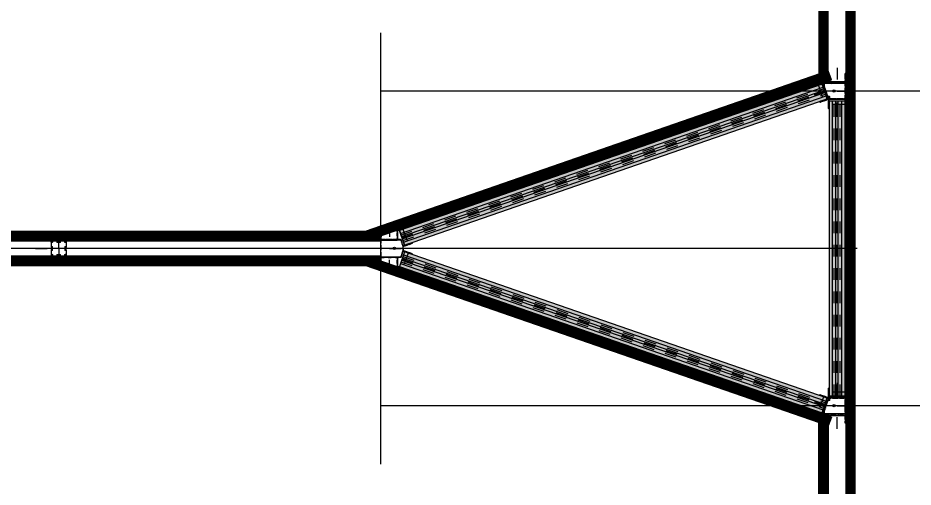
# Model space of a CAD drawing. Header units: millimetres. Extents: x -36 to 64, y 70 to 162.
# Drawn here: x -28.44 to -20.74, y 119.3 to 123.33 of the extents above; entities that cross this region are included whole.
import ezdxf
from ezdxf.enums import TextEntityAlignment as Align

# ---------------------------------------------------------------- set-up
doc = ezdxf.new("R2010")
doc.units = ezdxf.units.MM
doc.header["$LTSCALE"] = 0.02
for name, pattern in [('00 Ground$0$DASHDOT', [25.4, 12.7, -6.35, 0, -6.35]), ('00 Ground$0$DASHDOT2', [12.7, 6.35, -3.175, 0, -3.175]), ('00 Ground$0$HIDDEN', [9.525, 6.35, -3.175])]:
    doc.linetypes.add(name, pattern=pattern)
for name, color, linetype, lineweight in [('00 Ground$0$A-Panel Interior', 6, 'Continuous', 0), ('00 Ground$0$A-Proyecciones', 252, 'Continuous', 0), ('00 Ground$0$E-Perfil Planta', 5, 'Continuous', 0)]:
    doc.layers.add(name, color=color, linetype=linetype, lineweight=lineweight)
for name, color, linetype in [('00 Ground$0$A-Paneles', 7, 'Continuous'), ('00 Ground$0$E-PERFIL-ALZADO-EJES-GL1', 6, '00 Ground$0$DASHDOT'), ('00 Ground$0$E-PERFIL-ALZADO-GL1', 4, 'Continuous'), ('00 Ground$0$E-PERFIL-ALZADO-TEXTOS-GL1', 6, 'Continuous'), ('00 Ground$0$E-PERFIL-PLANTA-EJES-GL2', 6, '00 Ground$0$DASHDOT'), ('00 Ground$0$E-PERFIL-PLANTA-HXL2-EJES', 6, '00 Ground$0$DASHDOT'), ('00 Ground$0$E-PERFIL-PLANTA-HXL5', 4, 'Continuous'), ('00 Ground$0$E-PERFIL-PLANTA-HXL5-TEXTURAS', 6, 'Continuous'), ('00 Ground$0$E-PERFIL-PLANTA-HXL6', 2, 'Continuous'), ('00 Ground$0$E-PERFIL-PLANTA-HXL6-TEXTURAS', 6, 'Continuous'), ('00 Ground$0$E-PERFIL-PLANTA-TEXTURAS-GL2', 6, 'Continuous'), ('00 Ground$0$EJES', 6, 'Continuous')]:
    doc.layers.add(name, color=color, linetype=linetype)
doc.styles.add('00 Ground$0$A10', font='arial.ttf', dxfattribs={"height": 0.1})
pattern_1 = [(45, (-13597.1444, 7821.7855), (-2.24506403, 2.24506403), [])]
pattern_2 = [(135, (16.1473364, -37.2537986), (-0.00136948906, -0.00136948906), [])]

# ---------------------------------------------------------------- blocks, each defined once
blk = doc.blocks.new('*U433')
h = blk.add_hatch()
h.set_pattern_fill('ANSI31', color=250)
h.set_pattern_definition(pattern_1)
h.paths.add_polyline_path([(0, 0), (11879, 0), (11879, 80), (0, 80)])
at = {"layer": '00 Ground$0$A-Paneles', "color": 4}
blk.add_lwpolyline([(0, 0), (11879, 0), (11879, 80), (0, 80)], close=True, dxfattribs=at)
blk = doc.blocks.new('*U437')
h = blk.add_hatch()
h.set_pattern_fill('ANSI31', color=250)
h.set_pattern_definition(pattern_1)
h.paths.add_polyline_path([(0, 0), (4212.7, 0), (4212.7, 80), (0, 80)])
at = {"layer": '00 Ground$0$A-Paneles', "color": 4}
blk.add_lwpolyline([(0, 0), (4212.7, 0), (4212.7, 80), (0, 80)], close=True, dxfattribs=at)
blk = doc.blocks.new('*U438')
h = blk.add_hatch()
h.set_pattern_fill('ANSI31', color=250)
h.set_pattern_definition(pattern_1)
h.paths.add_polyline_path([(0, 0), (7420, 0), (7420, 80), (0, 80)])
at = {"layer": '00 Ground$0$A-Paneles', "color": 4}
blk.add_lwpolyline([(0, 0), (7420, 0), (7420, 80), (0, 80)], close=True, dxfattribs=at)
blk = doc.blocks.new('*U425')
h = blk.add_hatch()
h.set_pattern_fill('ANSI31', color=250)
h.set_pattern_definition(pattern_1)
h.paths.add_polyline_path([(0, 0), (4436.3, 0), (4436.3, 80), (0, 80)])
at = {"layer": '00 Ground$0$A-Paneles', "color": 4}
blk.add_lwpolyline([(0, 0), (4436.3, 0), (4436.3, 80), (0, 80)], close=True, dxfattribs=at)
blk = doc.blocks.new('*U397')
h = blk.add_hatch()
h.set_pattern_fill('ANSI31', color=250)
h.set_pattern_definition(pattern_1)
h.paths.add_polyline_path([(0, 0), (7420, 0), (7420, 80), (0, 80)])
at = {"layer": '00 Ground$0$A-Paneles', "color": 4}
blk.add_lwpolyline([(0, 0), (7420, 0), (7420, 80), (0, 80)], close=True, dxfattribs=at)
blk = doc.blocks.new('00 Ground$0$GL2')
at = {"layer": '00 Ground$0$E-PERFIL-PLANTA-TEXTURAS-GL2'}
h = blk.add_hatch(dxfattribs=at)
h.set_pattern_fill('ANSI31', color=256, scale=0.00061, angle=90)
h.set_pattern_definition([(135, (0.1998625, 0), (-0.001369489, -0.001369489), [])])
edge = h.paths.add_edge_path()
edge.add_arc((0.061, -0.011), 0.001, 90, 180)
edge.add_line((0.06, -0.011), (0.06, -0.013))
edge.add_arc((0.059, -0.013), 0.001, 270, 360, ccw=False)
edge.add_line((0.059, -0.014), (0.056, -0.014))
edge.add_arc((0.056, -0.013), 0.001, 180, 270, ccw=False)
edge.add_line((0.055, -0.013), (0.055, 0))
edge.add_line((0.055, 0), (0.055, 0.013))
edge.add_arc((0.056, 0.013), 0.001, 90, 180, ccw=False)
edge.add_line((0.056, 0.014), (0.059, 0.014))
edge.add_arc((0.059, 0.013), 0.001, 0, 90, ccw=False)
edge.add_line((0.06, 0.013), (0.06, 0.011))
edge.add_arc((0.061, 0.011), 0.001, 180, 270)
edge.add_line((0.061, 0.01), (0.063, 0.01))
edge.add_arc((0.063, 0.013), 0.003, 270, 360)
edge.add_line((0.066, 0.013), (0.066, 0.0593))
edge.add_arc((0.065, 0.0593), 0.001, 0, 107.5)
edge.add_line((0.0647, 0.0603), (0.0637, 0.06))
edge.add_arc((0.064, 0.059), 0.001, 107.5, 187.48459)
edge.add_arc((0.0583, 0.0582), 0.00475, -135, 7.48459, ccw=False)
edge.add_arc((0.0583, 0.0582), 0.00475, 82.51541, 225, ccw=False)
edge.add_arc((0.059, 0.064), 0.001, 262.51541, 342.5)
edge.add_line((0.06, 0.0637), (0.0603, 0.0647))
edge.add_arc((0.0593, 0.065), 0.001, 342.5, 450)
edge.add_line((0.0593, 0.066), (0.013, 0.066))
edge.add_arc((0.013, 0.063), 0.003, 90, 180)
edge.add_line((0.01, 0.063), (0.01, 0.061))
edge.add_arc((0.011, 0.061), 0.001, 180, 270)
edge.add_line((0.011, 0.06), (0.013, 0.06))
edge.add_arc((0.013, 0.059), 0.001, 0, 90, ccw=False)
edge.add_line((0.014, 0.059), (0.014, 0.056))
edge.add_arc((0.013, 0.056), 0.001, -90, 0, ccw=False)
edge.add_line((0.013, 0.055), (0, 0.055))
edge.add_line((0, 0.055), (-0.013, 0.055))
edge.add_arc((-0.013, 0.056), 0.001, 180, 270, ccw=False)
edge.add_line((-0.014, 0.056), (-0.014, 0.059))
edge.add_arc((-0.013, 0.059), 0.001, 90, 180, ccw=False)
edge.add_line((-0.013, 0.06), (-0.011, 0.06))
edge.add_arc((-0.011, 0.061), 0.001, 270, 360)
edge.add_line((-0.01, 0.061), (-0.01, 0.063))
edge.add_arc((-0.013, 0.063), 0.003, 0, 90)
edge.add_line((-0.013, 0.066), (-0.0593, 0.066))
edge.add_arc((-0.0593, 0.065), 0.001, 90, 197.5)
edge.add_line((-0.0603, 0.0647), (-0.06, 0.0637))
edge.add_arc((-0.059, 0.064), 0.001, 197.5, 277.48459)
edge.add_arc((-0.0582, 0.0582), 0.00475, -45, 97.48459, ccw=False)
edge.add_arc((-0.0582, 0.0582), 0.00475, 172.51541, 315, ccw=False)
edge.add_arc((-0.064, 0.059), 0.001, 352.51541, 432.5)
edge.add_line((-0.0637, 0.06), (-0.0647, 0.0603))
edge.add_arc((-0.065, 0.0593), 0.001, 72.5, 180)
edge.add_line((-0.066, 0.0593), (-0.066, 0.013))
edge.add_arc((-0.063, 0.013), 0.003, 180, 270)
edge.add_line((-0.063, 0.01), (-0.061, 0.01))
edge.add_arc((-0.061, 0.011), 0.001, 270, 360)
edge.add_line((-0.06, 0.011), (-0.06, 0.013))
edge.add_arc((-0.059, 0.013), 0.001, 90, 180, ccw=False)
edge.add_line((-0.059, 0.014), (-0.056, 0.014))
edge.add_arc((-0.056, 0.013), 0.001, 0, 90, ccw=False)
edge.add_line((-0.055, 0.013), (-0.055, 0))
edge.add_line((-0.055, 0), (-0.055, -0.013))
edge.add_arc((-0.056, -0.013), 0.001, -90, 0, ccw=False)
edge.add_line((-0.056, -0.014), (-0.059, -0.014))
edge.add_arc((-0.059, -0.013), 0.001, 180, 270, ccw=False)
edge.add_line((-0.06, -0.013), (-0.06, -0.011))
edge.add_arc((-0.061, -0.011), 0.001, 0, 90)
edge.add_line((-0.061, -0.01), (-0.063, -0.01))
edge.add_arc((-0.063, -0.013), 0.003, 90, 180)
edge.add_line((-0.066, -0.013), (-0.066, -0.0593))
edge.add_arc((-0.065, -0.0593), 0.001, 180, 287.5)
edge.add_line((-0.0647, -0.0603), (-0.0637, -0.06))
edge.add_arc((-0.064, -0.059), 0.001, 287.5, 367.48459)
edge.add_arc((-0.0582, -0.0583), 0.00475, 45, 187.48459, ccw=False)
edge.add_arc((-0.0582, -0.0583), 0.00475, -97.48459, 45, ccw=False)
edge.add_arc((-0.059, -0.064), 0.001, 82.51541, 162.5)
edge.add_line((-0.06, -0.0637), (-0.0603, -0.0647))
edge.add_arc((-0.0593, -0.065), 0.001, 162.5, 270)
edge.add_line((-0.0593, -0.066), (-0.013, -0.066))
edge.add_arc((-0.013, -0.063), 0.003, 270, 360)
edge.add_line((-0.01, -0.063), (-0.01, -0.061))
edge.add_arc((-0.011, -0.061), 0.001, 0, 90)
edge.add_line((-0.011, -0.06), (-0.013, -0.06))
edge.add_arc((-0.013, -0.059), 0.001, 180, 270, ccw=False)
edge.add_line((-0.014, -0.059), (-0.014, -0.056))
edge.add_arc((-0.013, -0.056), 0.001, 90, 180, ccw=False)
edge.add_line((-0.013, -0.055), (0, -0.055))
edge.add_line((0, -0.055), (0.013, -0.055))
edge.add_arc((0.013, -0.056), 0.001, 0, 90, ccw=False)
edge.add_line((0.014, -0.056), (0.014, -0.059))
edge.add_arc((0.013, -0.059), 0.001, -90, 0, ccw=False)
edge.add_line((0.013, -0.06), (0.011, -0.06))
edge.add_arc((0.011, -0.061), 0.001, 90, 180)
edge.add_line((0.01, -0.061), (0.01, -0.063))
edge.add_arc((0.013, -0.063), 0.003, 180, 270)
edge.add_line((0.013, -0.066), (0.0593, -0.066))
edge.add_arc((0.0593, -0.065), 0.001, 270, 377.5)
edge.add_line((0.0603, -0.0647), (0.06, -0.0637))
edge.add_arc((0.059, -0.064), 0.001, 17.5, 97.48459)
edge.add_arc((0.0583, -0.0583), 0.00475, 135, 277.48459, ccw=False)
edge.add_arc((0.0583, -0.0583), 0.00475, -7.48459, 135, ccw=False)
edge.add_arc((0.064, -0.059), 0.001, 172.51541, 252.5)
edge.add_line((0.0637, -0.06), (0.0647, -0.0603))
edge.add_arc((0.065, -0.0593), 0.001, 252.5, 360)
edge.add_line((0.066, -0.0593), (0.066, -0.013))
edge.add_arc((0.063, -0.013), 0.003, 360, 450)
edge.add_line((0.063, -0.01), (0.061, -0.01))
edge = h.paths.add_edge_path(flags=16)
edge.add_line((0.056, 0.017), (0.06, 0.017))
edge.add_arc((0.06, 0.02), 0.003, 270, 360)
edge.add_line((0.063, 0.02), (0.063, 0.0475))
edge.add_arc((0.06, 0.0475), 0.003, 0, 90)
edge.add_line((0.06, 0.0505), (0.0582, 0.0505))
edge.add_arc((0.0583, 0.0582), 0.00775, 225, 270, ccw=False)
edge.add_arc((0.0582, 0.0582), 0.00775, 180, 225, ccw=False)
edge.add_line((0.0505, 0.0582), (0.0505, 0.06))
edge.add_arc((0.0475, 0.06), 0.003, 0, 90)
edge.add_line((0.0475, 0.063), (0.02, 0.063))
edge.add_arc((0.02, 0.06), 0.003, 90, 180)
edge.add_line((0.017, 0.06), (0.017, 0.056))
edge.add_arc((0.013, 0.056), 0.004, 270, 360, ccw=False)
edge.add_line((0.013, 0.052), (0, 0.052))
edge.add_line((0, 0.052), (-0.013, 0.052))
edge.add_arc((-0.013, 0.056), 0.004, 180, 270, ccw=False)
edge.add_line((-0.017, 0.056), (-0.017, 0.06))
edge.add_arc((-0.02, 0.06), 0.003, 0, 90)
edge.add_line((-0.02, 0.063), (-0.0475, 0.063))
edge.add_arc((-0.0475, 0.06), 0.003, 90, 180)
edge.add_line((-0.0505, 0.06), (-0.0505, 0.0582))
edge.add_arc((-0.0582, 0.0582), 0.00775, -45, 0, ccw=False)
edge.add_arc((-0.0582, 0.0582), 0.00775, 270, 315, ccw=False)
edge.add_line((-0.0583, 0.0505), (-0.06, 0.0505))
edge.add_arc((-0.06, 0.0475), 0.003, 90, 180)
edge.add_line((-0.063, 0.0475), (-0.063, 0.02))
edge.add_arc((-0.06, 0.02), 0.003, 180, 270)
edge.add_line((-0.06, 0.017), (-0.056, 0.017))
edge.add_arc((-0.056, 0.013), 0.004, 0, 90, ccw=False)
edge.add_line((-0.052, 0.013), (-0.052, 0))
edge.add_line((-0.052, 0), (-0.052, -0.013))
edge.add_arc((-0.056, -0.013), 0.004, 270, 360, ccw=False)
edge.add_line((-0.056, -0.017), (-0.06, -0.017))
edge.add_arc((-0.06, -0.02), 0.003, 90, 180)
edge.add_line((-0.063, -0.02), (-0.063, -0.0475))
edge.add_arc((-0.06, -0.0475), 0.003, 180, 270)
edge.add_line((-0.06, -0.0505), (-0.0583, -0.0505))
edge.add_arc((-0.0582, -0.0583), 0.00775, 45, 90, ccw=False)
edge.add_arc((-0.0583, -0.0582), 0.00775, 0, 45, ccw=False)
edge.add_line((-0.0505, -0.0583), (-0.0505, -0.06))
edge.add_arc((-0.0475, -0.06), 0.003, 180, 270)
edge.add_line((-0.0475, -0.063), (-0.02, -0.063))
edge.add_arc((-0.02, -0.06), 0.003, 270, 360)
edge.add_line((-0.017, -0.06), (-0.017, -0.056))
edge.add_arc((-0.013, -0.056), 0.004, 90, 180, ccw=False)
edge.add_line((-0.013, -0.052), (0, -0.052))
edge.add_line((0, -0.052), (0.013, -0.052))
edge.add_arc((0.013, -0.056), 0.004, 0, 90, ccw=False)
edge.add_line((0.017, -0.056), (0.017, -0.06))
edge.add_arc((0.02, -0.06), 0.003, 180, 270)
edge.add_line((0.02, -0.063), (0.0475, -0.063))
edge.add_arc((0.0475, -0.06), 0.003, 270, 360)
edge.add_line((0.0505, -0.06), (0.0505, -0.0583))
edge.add_arc((0.0582, -0.0582), 0.00775, 135, 180, ccw=False)
edge.add_arc((0.0582, -0.0583), 0.00775, 90, 135, ccw=False)
edge.add_line((0.0582, -0.0505), (0.06, -0.0505))
edge.add_arc((0.06, -0.0475), 0.003, 270, 360)
edge.add_line((0.063, -0.0475), (0.063, -0.02))
edge.add_arc((0.06, -0.02), 0.003, 0, 90)
edge.add_line((0.06, -0.017), (0.056, -0.017))
edge.add_arc((0.056, -0.013), 0.004, 180, 270, ccw=False)
edge.add_line((0.052, -0.013), (0.052, 0))
edge.add_line((0.052, 0), (0.052, 0.013))
edge.add_arc((0.056, 0.013), 0.004, 90, 180, ccw=False)
for points in [[(0.061, -0.01, 0.414214), (0.06, -0.011), (0.06, -0.013, -0.414214), (0.059, -0.014), (0.056, -0.014, -0.414214), (0.055, -0.013), (0.055, 0), (0.055, 0.013, -0.414214), (0.056, 0.014), (0.059, 0.014, -0.414214), (0.06, 0.013), (0.06, 0.011, 0.414214), (0.061, 0.01), (0.063, 0.01, 0.414214), (0.066, 0.013), (0.066, 0.0593, 0.50678), (0.0647, 0.0603), (0.0637, 0.06, 0.363894), (0.063, 0.0589, -0.716488), (0.0549, 0.0549, -0.716488), (0.0589, 0.063, 0.363894), (0.06, 0.0637), (0.0603, 0.0647, 0.50678), (0.0593, 0.066), (0.013, 0.066, 0.414214), (0.01, 0.063), (0.01, 0.061, 0.414214), (0.011, 0.06), (0.013, 0.06, -0.414214), (0.014, 0.059), (0.014, 0.056, -0.414214), (0.013, 0.055), (0, 0.055), (-0.013, 0.055, -0.414214), (-0.014, 0.056), (-0.014, 0.059, -0.414214), (-0.013, 0.06), (-0.011, 0.06, 0.414214), (-0.01, 0.061), (-0.01, 0.063, 0.414214), (-0.013, 0.066), (-0.0593, 0.066, 0.50678), (-0.0603, 0.0647), (-0.06, 0.0637, 0.363894), (-0.0589, 0.063, -0.716488), (-0.0549, 0.0549, -0.716488), (-0.063, 0.0589, 0.363894), (-0.0637, 0.06), (-0.0647, 0.0603, 0.50678), (-0.066, 0.0593), (-0.066, 0.013, 0.414214), (-0.063, 0.01), (-0.061, 0.01, 0.414214), (-0.06, 0.011), (-0.06, 0.013, -0.414214), (-0.059, 0.014), (-0.056, 0.014, -0.414214), (-0.055, 0.013), (-0.055, 0), (-0.055, -0.013, -0.414214), (-0.056, -0.014), (-0.059, -0.014, -0.414214), (-0.06, -0.013), (-0.06, -0.011, 0.414214), (-0.061, -0.01), (-0.063, -0.01, 0.414214), (-0.066, -0.013), (-0.066, -0.0593, 0.50678), (-0.0647, -0.0603), (-0.0637, -0.06, 0.363894), (-0.063, -0.0589, -0.716488), (-0.0549, -0.0549, -0.716488), (-0.0589, -0.063, 0.363894), (-0.06, -0.0637), (-0.0603, -0.0647, 0.50678), (-0.0593, -0.066), (-0.013, -0.066, 0.414214), (-0.01, -0.063), (-0.01, -0.061, 0.414214), (-0.011, -0.06), (-0.013, -0.06, -0.414214), (-0.014, -0.059), (-0.014, -0.056, -0.414214), (-0.013, -0.055), (0, -0.055), (0.013, -0.055, -0.414214), (0.014, -0.056), (0.014, -0.059, -0.414214), (0.013, -0.06), (0.011, -0.06, 0.414214), (0.01, -0.061), (0.01, -0.063, 0.414214), (0.013, -0.066), (0.0593, -0.066, 0.50678), (0.0603, -0.0647), (0.06, -0.0637, 0.363894), (0.0589, -0.063, -0.716488), (0.0549, -0.0549, -0.716488), (0.063, -0.0589, 0.363894), (0.0637, -0.06), (0.0647, -0.0603, 0.50678), (0.066, -0.0593), (0.066, -0.013, 0.414214), (0.063, -0.01)], [(0.056, 0.017), (0.06, 0.017, 0.414214), (0.063, 0.02), (0.063, 0.0475, 0.414214), (0.06, 0.0505), (0.0582, 0.0505, -0.198912), (0.0528, 0.0528, -0.198912), (0.0505, 0.0582), (0.0505, 0.06, 0.414214), (0.0475, 0.063), (0.02, 0.063, 0.414214), (0.017, 0.06), (0.017, 0.056, -0.414214), (0.013, 0.052), (0, 0.052), (-0.013, 0.052, -0.414214), (-0.017, 0.056), (-0.017, 0.06, 0.414214), (-0.02, 0.063), (-0.0475, 0.063, 0.414214), (-0.0505, 0.06), (-0.0505, 0.0582, -0.198912), (-0.0528, 0.0528, -0.198912), (-0.0583, 0.0505), (-0.06, 0.0505, 0.414214), (-0.063, 0.0475), (-0.063, 0.02, 0.414214), (-0.06, 0.017), (-0.056, 0.017, -0.414214), (-0.052, 0.013), (-0.052, 0), (-0.052, -0.013, -0.414214), (-0.056, -0.017), (-0.06, -0.017, 0.414214), (-0.063, -0.02), (-0.063, -0.0475, 0.414214), (-0.06, -0.0505), (-0.0583, -0.0505, -0.198912), (-0.0528, -0.0528, -0.198912), (-0.0505, -0.0583), (-0.0505, -0.06, 0.414214), (-0.0475, -0.063), (-0.02, -0.063, 0.414214), (-0.017, -0.06), (-0.017, -0.056, -0.414214), (-0.013, -0.052), (0, -0.052), (0.013, -0.052, -0.414214), (0.017, -0.056), (0.017, -0.06, 0.414214), (0.02, -0.063), (0.0475, -0.063, 0.414214), (0.0505, -0.06), (0.0505, -0.0583, -0.198912), (0.0528, -0.0528, -0.198912), (0.0582, -0.0505), (0.06, -0.0505, 0.414214), (0.063, -0.0475), (0.063, -0.02, 0.414214), (0.06, -0.017), (0.056, -0.017, -0.414214), (0.052, -0.013), (0.052, 0), (0.052, 0.013, -0.414214)]]:
    blk.add_lwpolyline(points, format="xyb", close=True)
at = {"layer": '00 Ground$0$E-PERFIL-PLANTA-EJES-GL2', "ltscale": 0.05}
for p, q in [((0, 0), (0, 0.1985)), ((-0.1985, 0), (0, 0)), ((0, 0), (0, -0.1985)), ((0.1985, 0), (0, 0))]:
    blk.add_line(p, q, dxfattribs=at)
blk = doc.blocks.new('*U399')
h = blk.add_hatch()
h.set_pattern_fill('ANSI31', color=250)
h.set_pattern_definition(pattern_1)
h.paths.add_polyline_path([(0, 0), (4212.7, 0), (4212.7, 80), (0, 80)])
at = {"layer": '00 Ground$0$A-Paneles', "color": 4}
blk.add_lwpolyline([(0, 0), (4212.7, 0), (4212.7, 80), (0, 80)], close=True, dxfattribs=at)
blk = doc.blocks.new('*U400')
h = blk.add_hatch()
h.set_pattern_fill('ANSI31', color=250)
h.set_pattern_definition(pattern_1)
h.paths.add_polyline_path([(0, 0), (4509.5, 0), (4509.5, 80), (0, 80)])
at = {"layer": '00 Ground$0$A-Paneles', "color": 4}
blk.add_lwpolyline([(0, 0), (4509.5, 0), (4509.5, 80), (0, 80)], close=True, dxfattribs=at)
blk = doc.blocks.new('*U29')
at = {"true_color": 0xffffff}
h = blk.add_hatch(color=7, dxfattribs=at)
h.dxf.hatch_style = 1
h.paths.add_polyline_path([(2.5397, 0.066), (2.5397, -0.066), (0, -0.066), (0, 0.066)])
at = {"layer": '00 Ground$0$E-PERFIL-ALZADO-EJES-GL1', "color": 251, "linetype": '00 Ground$0$HIDDEN', "ltscale": 0.05}
for p, q in [((0, 0.025), (2.5397, 0.025)), ((0.033, -0.066), (0.033, 0.066)), ((2.5067, -0.066), (2.5067, 0.066)), ((0, -0.025), (2.5397, -0.025))]:
    blk.add_line(p, q, dxfattribs=at)
at = {"layer": '00 Ground$0$E-PERFIL-ALZADO-EJES-GL1', "color": 251, "linetype": '00 Ground$0$DASHDOT2', "ltscale": 0.05}
blk.add_line((0, 0), (2.5397, 0), dxfattribs=at)
at = {"layer": '00 Ground$0$E-PERFIL-ALZADO-GL1', "color": 6, "ltscale": 0.05}
for p, q in [((0, 0.04), (2.5397, 0.04)), ((0, 0.01), (2.5397, 0.01)), ((0, -0.01), (2.5397, -0.01)), ((0, -0.04), (2.5397, -0.04))]:
    blk.add_line(p, q, dxfattribs=at)
at = {"layer": '00 Ground$0$E-PERFIL-ALZADO-GL1', "ltscale": 0.05}
blk.add_lwpolyline([(2.5397, 0.066), (2.5397, -0.066), (0, -0.066), (0, 0.066)], close=True, dxfattribs=at)
at = {"layer": '00 Ground$0$E-PERFIL-ALZADO-TEXTOS-GL1', "style": '00 Ground$0$A10'}
blk.add_attdef('TIPO_BARRA', text='', height=0.1, dxfattribs=at).set_placement((1.2698, 0.1564), align=Align.MIDDLE_CENTER)
blk = doc.blocks.new('*U326')
at = {"true_color": 0xffffff}
h = blk.add_hatch(color=7, dxfattribs=at)
h.dxf.hatch_style = 1
h.paths.add_polyline_path([(3.8446, 0.066), (3.8446, -0.066), (0, -0.066), (0, 0.066)])
at = {"layer": '00 Ground$0$E-PERFIL-ALZADO-EJES-GL1', "color": 251, "linetype": '00 Ground$0$HIDDEN', "ltscale": 0.05}
for p, q in [((0, 0.025), (3.8446, 0.025)), ((0.033, -0.066), (0.033, 0.066)), ((3.8116, -0.066), (3.8116, 0.066)), ((0, -0.025), (3.8446, -0.025))]:
    blk.add_line(p, q, dxfattribs=at)
at = {"layer": '00 Ground$0$E-PERFIL-ALZADO-EJES-GL1', "color": 251, "linetype": '00 Ground$0$DASHDOT2', "ltscale": 0.05}
blk.add_line((0, 0), (3.8446, 0), dxfattribs=at)
at = {"layer": '00 Ground$0$E-PERFIL-ALZADO-GL1', "color": 6, "ltscale": 0.05}
for p, q in [((0, 0.04), (3.8446, 0.04)), ((0, 0.01), (3.8446, 0.01)), ((0, -0.01), (3.8446, -0.01)), ((0, -0.04), (3.8446, -0.04))]:
    blk.add_line(p, q, dxfattribs=at)
at = {"layer": '00 Ground$0$E-PERFIL-ALZADO-GL1', "ltscale": 0.05}
blk.add_lwpolyline([(3.8446, 0.066), (3.8446, -0.066), (0, -0.066), (0, 0.066)], close=True, dxfattribs=at)
at = {"layer": '00 Ground$0$E-PERFIL-ALZADO-TEXTOS-GL1', "style": '00 Ground$0$A10'}
blk.add_attdef('TIPO_BARRA', text='', height=0.1, dxfattribs=at).set_placement((1.9223, 0.1564), align=Align.MIDDLE_CENTER)
blk = doc.blocks.new('*U30')
at = {"layer": '00 Ground$0$E-PERFIL-PLANTA-HXL5-TEXTURAS'}
h = blk.add_hatch(dxfattribs=at)
h.set_pattern_fill('ANSI31', color=256, scale=0.00061, angle=90)
h.set_pattern_definition(pattern_2)
edge = h.paths.add_edge_path(flags=16)
edge.add_line((-0.0638, -0.068), (0, -0.068))
edge.add_line((0, -0.068), (0.0638, -0.068))
edge.add_arc((0.0638, -0.067), 0.001, 629.99892, 719.99892)
edge.add_line((0.0648, -0.067), (0.0648, 0.0606))
edge.add_arc((0.0638, 0.0606), 0.001, 359.99892, 449.99928)
edge.add_line((0.0638, 0.0616), (0.0458, 0.0616))
edge.add_arc((0.0458, 0.0626), 0.001, 539.99928, 629.99928, ccw=False)
edge.add_line((0.0448, 0.0626), (0.0448, 0.0765))
edge.add_arc((0.0438, 0.0765), 0.001, 359.99928, 430.89947)
edge.add_line((0.0441, 0.0774), (-0.0434, 0.1077))
edge.add_arc((-0.0438, 0.1068), 0.001, 430.89947, 449.99928)
edge.add_line((-0.0438, 0.1078), (-0.0638, 0.1078))
edge.add_arc((-0.0638, 0.1068), 0.001, 449.99928, 539.99964)
edge.add_line((-0.0648, 0.1068), (-0.0648, -0.067))
edge.add_arc((-0.0638, -0.067), 0.001, 539.99964, 629.99964)
edge = h.paths.add_edge_path()
edge.add_line((0.0867, 0.1161), (0.0733, 0.0773))
edge.add_arc((0.0742, 0.077), 0.001, 520.89947, 629.99892)
edge.add_line((0.0742, 0.076), (0.1183, 0.076))
edge.add_line((0.1183, 0.076), (0.1183, 0.0755))
edge.add_arc((0.1188, 0.0755), 0.0005, 539.99892, 719.99892)
edge.add_line((0.1193, 0.0755), (0.1193, 0.076))
edge.add_line((0.1193, 0.076), (0.1528, 0.076))
edge.add_line((0.1528, 0.076), (0.1528, 0.068))
edge.add_line((0.1528, 0.068), (0.0738, 0.068))
edge.add_arc((0.0738, 0.067), 0.001, 449.99892, 539.99892)
edge.add_line((0.0728, 0.067), (0.0728, 0.046))
edge.add_line((0.0728, 0.046), (0.0723, 0.046))
edge.add_arc((0.0723, 0.0455), 0.0005, 449.99892, 629.99892)
edge.add_line((0.0723, 0.045), (0.0728, 0.045))
edge.add_line((0.0728, 0.045), (0.0728, 0.0135))
edge.add_line((0.0728, 0.0135), (0.0723, 0.0135))
edge.add_arc((0.0723, 0.013), 0.0005, 449.99892, 629.99892)
edge.add_line((0.0723, 0.0125), (0.0728, 0.0125))
edge.add_line((0.0728, 0.0125), (0.0728, -0.019))
edge.add_line((0.0728, -0.019), (0.0723, -0.019))
edge.add_arc((0.0723, -0.0195), 0.0005, 449.99892, 629.99892)
edge.add_line((0.0723, -0.02), (0.0728, -0.02))
edge.add_line((0.0728, -0.02), (0.0728, -0.067))
edge.add_arc((0.0738, -0.067), 0.001, 539.99892, 629.99892)
edge.add_line((0.0738, -0.068), (0.1528, -0.068))
edge.add_line((0.1528, -0.068), (0.1528, -0.076))
edge.add_line((0.1528, -0.076), (0.1193, -0.076))
edge.add_line((0.1193, -0.076), (0.1193, -0.0755))
edge.add_arc((0.1188, -0.0755), 0.0005, 359.99892, 539.99892)
edge.add_line((0.1183, -0.0755), (0.1183, -0.076))
edge.add_line((0.1183, -0.076), (0, -0.076))
edge.add_line((0, -0.076), (-0.1183, -0.076))
edge.add_line((-0.1183, -0.076), (-0.1183, -0.0755))
edge.add_arc((-0.1188, -0.0755), 0.0005, 359.99964, 539.99964)
edge.add_line((-0.1193, -0.0755), (-0.1193, -0.076))
edge.add_line((-0.1193, -0.076), (-0.1528, -0.076))
edge.add_line((-0.1528, -0.076), (-0.1528, -0.068))
edge.add_line((-0.1528, -0.068), (-0.0738, -0.068))
edge.add_arc((-0.0738, -0.067), 0.001, 629.99964, 719.99964)
edge.add_line((-0.0728, -0.067), (-0.0728, -0.02))
edge.add_line((-0.0728, -0.02), (-0.0723, -0.02))
edge.add_arc((-0.0723, -0.0195), 0.0005, 629.99964, 809.99964)
edge.add_line((-0.0723, -0.019), (-0.0728, -0.019))
edge.add_line((-0.0728, -0.019), (-0.0728, 0.0125))
edge.add_line((-0.0728, 0.0125), (-0.0723, 0.0125))
edge.add_arc((-0.0723, 0.013), 0.0005, 629.99964, 809.99964)
edge.add_line((-0.0723, 0.0135), (-0.0728, 0.0135))
edge.add_line((-0.0728, 0.0135), (-0.0728, 0.045))
edge.add_line((-0.0728, 0.045), (-0.0723, 0.045))
edge.add_arc((-0.0723, 0.0455), 0.0005, 629.99964, 809.99964)
edge.add_line((-0.0723, 0.046), (-0.0728, 0.046))
edge.add_line((-0.0728, 0.046), (-0.0728, 0.067))
edge.add_arc((-0.0738, 0.067), 0.001, 359.99964, 449.99964)
edge.add_line((-0.0738, 0.068), (-0.1528, 0.068))
edge.add_line((-0.1528, 0.068), (-0.1528, 0.076))
edge.add_line((-0.1528, 0.076), (-0.1193, 0.076))
edge.add_line((-0.1193, 0.076), (-0.1193, 0.0755))
edge.add_arc((-0.1188, 0.0755), 0.0005, 539.99964, 719.99964)
edge.add_line((-0.1183, 0.0755), (-0.1183, 0.076))
edge.add_line((-0.1183, 0.076), (-0.0738, 0.076))
edge.add_arc((-0.0738, 0.077), 0.001, 629.99964, 719.99964)
edge.add_line((-0.0728, 0.077), (-0.0728, 0.1198))
edge.add_arc((-0.0718, 0.1198), 0.001, 520.89947, 539.99964, ccw=False)
edge.add_line((-0.0728, 0.1201), (-0.0569, 0.1659))
edge.add_line((-0.0569, 0.1659), (-0.0565, 0.1657))
edge.add_arc((-0.0563, 0.1662), 0.0005, 610.89947, 790.89947)
edge.add_line((-0.0561, 0.1666), (-0.0566, 0.1668))
edge.add_line((-0.0566, 0.1668), (-0.0456, 0.1985))
edge.add_line((-0.0456, 0.1985), (-0.0381, 0.1958))
edge.add_line((-0.0381, 0.1958), (-0.0639, 0.1212))
edge.add_arc((-0.063, 0.1209), 0.001, 520.89947, 610.89947)
edge.add_line((-0.0633, 0.1199), (0.0633, 0.0761))
edge.add_arc((0.0636, 0.077), 0.001, 610.89947, 700.89947)
edge.add_line((0.0646, 0.0767), (0.0904, 0.1513))
edge.add_line((0.0904, 0.1513), (0.098, 0.1487))
edge.add_line((0.098, 0.1487), (0.087, 0.1171))
edge.add_line((0.087, 0.1171), (0.0866, 0.1172))
edge.add_arc((0.0864, 0.1168), 0.0005, 430.89947, 610.89947)
edge.add_line((0.0862, 0.1163), (0.0867, 0.1161))
at = {"layer": '00 Ground$0$E-PERFIL-PLANTA-HXL2-EJES', "ltscale": 0.05}
for p, q in [((0, 0.098), (0.0336, 0.195)), ((0, 0), (0, 0.098)), ((-0.1985, 0), (0, 0)), ((0, 0), (0, -0.1985)), ((0.1985, 0), (0, 0))]:
    blk.add_line(p, q, dxfattribs=at)
at = {"layer": '00 Ground$0$EJES', "color": 240, "true_color": 0xed1f24}
blk.add_circle((-0.0001, 0.0259), 0.01, dxfattribs=at)
at = {"layer": 'Defpoints'}
for p, q in [((0.0336, 0.195), (0.0033, 0.1074)), ((-0.061, 0.1297), (0.0675, 0.0852)), ((-0.0828, 0.068), (-0.0828, -0.068)), ((0.0828, 0.068), (0.0828, -0.068))]:
    blk.add_line(p, q, dxfattribs=at)
blk = doc.blocks.new('00 Ground$0$HXL61')
at = {"layer": '00 Ground$0$E-PERFIL-PLANTA-HXL6-TEXTURAS'}
h = blk.add_hatch(dxfattribs=at)
h.set_pattern_fill('ANSI31', color=256, scale=0.00061, angle=90)
h.set_pattern_definition([(135, (17.1384045, -41.9100713), (-0.00136948906, -0.00136948906), [])])
edge = h.paths.add_edge_path(flags=16)
edge.add_line((-0.0603, 0.071), (0.0603, 0.071))
edge.add_line((0.0603, 0.071), (0.0613, 0.07))
edge.add_line((0.0613, 0.07), (0.0703, 0.07))
edge.add_arc((0.0703, 0.069), 0.001, 0, 90, ccw=False)
edge.add_line((0.0713, 0.069), (0.0713, -0.0978))
edge.add_arc((0.0703, -0.0978), 0.001, -71.56505, 0, ccw=False)
edge.add_line((0.0706, -0.0987), (0.0158, -0.117))
edge.add_arc((0.0155, -0.116), 0.001, -90, -71.56505, ccw=False)
edge.add_line((0.0155, -0.117), (-0.0155, -0.117))
edge.add_arc((-0.0155, -0.116), 0.001, -108.43495, -90, ccw=False)
edge.add_line((-0.0158, -0.117), (-0.0706, -0.0987))
edge.add_arc((-0.0703, -0.0978), 0.001, 180, 251.56505, ccw=False)
edge.add_line((-0.0713, -0.0978), (-0.0713, 0.069))
edge.add_arc((-0.0703, 0.069), 0.001, 90, 180, ccw=False)
edge.add_line((-0.0703, 0.07), (-0.0613, 0.07))
edge.add_line((-0.0613, 0.07), (-0.0603, 0.071))
edge = h.paths.add_edge_path()
edge.add_line((0.1033, -0.068), (0.0793, -0.068))
edge.add_arc((0.0793, -0.067), 0.001, -180, -90, ccw=False)
edge.add_line((0.0783, -0.067), (0.0783, 0.069))
edge.add_arc((0.0793, 0.069), 0.001, 90, 180, ccw=False)
edge.add_line((0.0793, 0.07), (0.1033, 0.07))
edge.add_line((0.1033, 0.07), (0.1053, 0.068))
edge.add_line((0.1053, 0.068), (0.1313, 0.068))
edge.add_line((0.1313, 0.068), (0.1333, 0.07))
edge.add_line((0.1333, 0.07), (0.1573, 0.07))
edge.add_arc((0.1573, 0.071), 0.001, 270, 360)
edge.add_line((0.1583, 0.071), (0.1583, 0.075))
edge.add_arc((0.1573, 0.075), 0.001, 0, 90)
edge.add_line((0.1573, 0.076), (-0.1573, 0.076))
edge.add_arc((-0.1573, 0.075), 0.001, 90, 180)
edge.add_line((-0.1583, 0.075), (-0.1583, 0.071))
edge.add_arc((-0.1573, 0.071), 0.001, 180, 270)
edge.add_line((-0.1573, 0.07), (-0.1333, 0.07))
edge.add_line((-0.1333, 0.07), (-0.1313, 0.068))
edge.add_line((-0.1313, 0.068), (-0.1053, 0.068))
edge.add_line((-0.1053, 0.068), (-0.1033, 0.07))
edge.add_line((-0.1033, 0.07), (-0.0793, 0.07))
edge.add_arc((-0.0793, 0.069), 0.001, 0, 90, ccw=False)
edge.add_line((-0.0783, 0.069), (-0.0783, -0.067))
edge.add_arc((-0.0793, -0.067), 0.001, -90, 0, ccw=False)
edge.add_line((-0.0793, -0.068), (-0.1033, -0.068))
edge.add_line((-0.1033, -0.068), (-0.1053, -0.066))
edge.add_line((-0.1053, -0.066), (-0.1313, -0.066))
edge.add_line((-0.1313, -0.066), (-0.1333, -0.068))
edge.add_line((-0.1333, -0.068), (-0.157, -0.068))
edge.add_line((-0.157, -0.068), (-0.1848, -0.1483))
edge.add_arc((-0.1839, -0.1486), 0.001, 160.90019, 250.90019)
edge.add_line((-0.1842, -0.1495), (-0.1804, -0.1509))
edge.add_arc((-0.1801, -0.1499), 0.001, 250.90019, 340.90019)
edge.add_line((-0.1792, -0.1502), (-0.1713, -0.1276))
edge.add_line((-0.1713, -0.1276), (-0.1688, -0.1263))
edge.add_line((-0.1688, -0.1263), (-0.1603, -0.1018))
edge.add_line((-0.1603, -0.1018), (-0.1615, -0.0992))
edge.add_line((-0.1615, -0.0992), (-0.1528, -0.074))
edge.add_line((-0.1528, -0.074), (-0.0793, -0.074))
edge.add_arc((-0.0793, -0.075), 0.001, 0, 90, ccw=False)
edge.add_line((-0.0783, -0.075), (-0.0783, -0.1007))
edge.add_arc((-0.0773, -0.1007), 0.001, 180, 251.56505)
edge.add_line((-0.0776, -0.1017), (-0.0236, -0.1197))
edge.add_arc((-0.0239, -0.1206), 0.001, -19.09981, 71.56505, ccw=False)
edge.add_line((-0.023, -0.1209), (-0.0311, -0.1444))
edge.add_line((-0.0311, -0.1444), (-0.0336, -0.1456))
edge.add_line((-0.0336, -0.1456), (-0.0421, -0.1702))
edge.add_line((-0.0421, -0.1702), (-0.0409, -0.1727))
edge.add_line((-0.0409, -0.1727), (-0.0488, -0.1954))
edge.add_arc((-0.0478, -0.1957), 0.001, 160.90019, 250.90019)
edge.add_line((-0.0481, -0.1967), (-0.0444, -0.198))
edge.add_arc((-0.044, -0.197), 0.001, 250.90019, 340.90019)
edge.add_line((-0.0431, -0.1974), (-0.0172, -0.1227))
edge.add_arc((-0.0163, -0.123), 0.001, 90, 160.90019, ccw=False)
edge.add_line((-0.0163, -0.122), (0.0163, -0.122))
edge.add_arc((0.0163, -0.123), 0.001, 19.09981, 90, ccw=False)
edge.add_line((0.0172, -0.1227), (0.0431, -0.1974))
edge.add_arc((0.044, -0.197), 0.001, 199.09981, 289.09981)
edge.add_line((0.0444, -0.198), (0.0481, -0.1967))
edge.add_arc((0.0478, -0.1957), 0.001, -70.90019, 19.09981)
edge.add_line((0.0488, -0.1954), (0.0409, -0.1727))
edge.add_line((0.0409, -0.1727), (0.0421, -0.1702))
edge.add_line((0.0421, -0.1702), (0.0336, -0.1456))
edge.add_line((0.0336, -0.1456), (0.0311, -0.1444))
edge.add_line((0.0311, -0.1444), (0.023, -0.1209))
edge.add_arc((0.0239, -0.1206), 0.001, 108.43495, 199.09981, ccw=False)
edge.add_line((0.0236, -0.1197), (0.0776, -0.1017))
edge.add_arc((0.0773, -0.1007), 0.001, -71.56505, 0)
edge.add_line((0.0783, -0.1007), (0.0783, -0.075))
edge.add_arc((0.0793, -0.075), 0.001, 90, 180, ccw=False)
edge.add_line((0.0793, -0.074), (0.1528, -0.074))
edge.add_line((0.1528, -0.074), (0.1615, -0.0992))
edge.add_line((0.1615, -0.0992), (0.1603, -0.1018))
edge.add_line((0.1603, -0.1018), (0.1688, -0.1263))
edge.add_line((0.1688, -0.1263), (0.1713, -0.1276))
edge.add_line((0.1713, -0.1276), (0.1792, -0.1502))
edge.add_arc((0.1801, -0.1499), 0.001, 199.09981, 289.09981)
edge.add_line((0.1804, -0.1509), (0.1842, -0.1495))
edge.add_arc((0.1839, -0.1486), 0.001, -70.90019, 19.09981)
edge.add_line((0.1848, -0.1483), (0.157, -0.068))
edge.add_line((0.157, -0.068), (0.1333, -0.068))
edge.add_line((0.1333, -0.068), (0.1313, -0.066))
edge.add_line((0.1313, -0.066), (0.1053, -0.066))
edge.add_line((0.1053, -0.066), (0.1033, -0.068))
at = {"layer": '00 Ground$0$E-PERFIL-PLANTA-HXL2-EJES', "ltscale": 0.05}
for p, q in [((0, 0), (0, 0.098)), ((0, -0.2166), (0, 0.0978)), ((-0.1985, 0), (0, 0)), ((0, 0), (0, -0.1985)), ((0.1985, 0), (0, 0))]:
    blk.add_line(p, q, dxfattribs=at)
at = {"layer": '00 Ground$0$EJES', "color": 240, "true_color": 0xed1f24}
blk.add_circle((0, -0.0427), 0.01, dxfattribs=at)
at = {"layer": 'Defpoints'}
for p, q in [((-0.0717, 0.068), (-0.0717, -0.068)), ((0.0717, 0.068), (0.0717, -0.068)), ((-0.0282, -0.1287), (-0.1553, -0.0863)), ((-0.1035, -0.1428), (-0.0917, -0.1075)), ((0.0282, -0.1287), (0.1553, -0.0863)), ((0.1035, -0.1428), (0.0917, -0.1075))]:
    blk.add_line(p, q, dxfattribs=at)
blk = doc.blocks.new('00 Ground$0$HXL5')
at = {"layer": '00 Ground$0$E-PERFIL-PLANTA-HXL5-TEXTURAS'}
h = blk.add_hatch(dxfattribs=at)
h.set_pattern_fill('ANSI31', color=256, scale=0.00061, angle=90)
h.set_pattern_definition(pattern_2)
edge = h.paths.add_edge_path(flags=16)
edge.add_line((0.0638, -0.068), (0, -0.068))
edge.add_line((0, -0.068), (-0.0638, -0.068))
edge.add_arc((-0.0638, -0.067), 0.001, -179.99892, -89.99892, ccw=False)
edge.add_line((-0.0648, -0.067), (-0.0648, 0.0606))
edge.add_arc((-0.0638, 0.0606), 0.001, 90.00072, 180.00108, ccw=False)
edge.add_line((-0.0638, 0.0616), (-0.0458, 0.0616))
edge.add_arc((-0.0458, 0.0626), 0.001, -89.99928, 0.00072)
edge.add_line((-0.0448, 0.0626), (-0.0448, 0.0765))
edge.add_arc((-0.0438, 0.0765), 0.001, 109.10053, 180.00072, ccw=False)
edge.add_line((-0.0441, 0.0774), (0.0434, 0.1077))
edge.add_arc((0.0437, 0.1068), 0.001, 90.00072, 109.10053, ccw=False)
edge.add_line((0.0437, 0.1078), (0.0638, 0.1078))
edge.add_arc((0.0638, 0.1068), 0.001, 0.00036, 90.00072, ccw=False)
edge.add_line((0.0648, 0.1068), (0.0648, -0.067))
edge.add_arc((0.0638, -0.067), 0.001, -89.99964, 0.00036, ccw=False)
edge = h.paths.add_edge_path()
edge.add_line((-0.0867, 0.1161), (-0.0733, 0.0773))
edge.add_arc((-0.0742, 0.077), 0.001, -89.99892, 19.10053, ccw=False)
edge.add_line((-0.0742, 0.076), (-0.1183, 0.076))
edge.add_line((-0.1183, 0.076), (-0.1183, 0.0755))
edge.add_arc((-0.1188, 0.0755), 0.0005, -179.99892, 0.00108, ccw=False)
edge.add_line((-0.1193, 0.0755), (-0.1193, 0.076))
edge.add_line((-0.1193, 0.076), (-0.1528, 0.076))
edge.add_line((-0.1528, 0.076), (-0.1528, 0.068))
edge.add_line((-0.1528, 0.068), (-0.0738, 0.068))
edge.add_arc((-0.0738, 0.067), 0.001, 0.00108, 90.00108, ccw=False)
edge.add_line((-0.0728, 0.067), (-0.0728, 0.046))
edge.add_line((-0.0728, 0.046), (-0.0723, 0.046))
edge.add_arc((-0.0723, 0.0455), 0.0005, -89.99892, 90.00108, ccw=False)
edge.add_line((-0.0723, 0.045), (-0.0728, 0.045))
edge.add_line((-0.0728, 0.045), (-0.0728, 0.0135))
edge.add_line((-0.0728, 0.0135), (-0.0723, 0.0135))
edge.add_arc((-0.0723, 0.013), 0.0005, -89.99892, 90.00108, ccw=False)
edge.add_line((-0.0723, 0.0125), (-0.0728, 0.0125))
edge.add_line((-0.0728, 0.0125), (-0.0728, -0.019))
edge.add_line((-0.0728, -0.019), (-0.0723, -0.019))
edge.add_arc((-0.0723, -0.0195), 0.0005, -89.99892, 90.00108, ccw=False)
edge.add_line((-0.0723, -0.02), (-0.0728, -0.02))
edge.add_line((-0.0728, -0.02), (-0.0728, -0.067))
edge.add_arc((-0.0738, -0.067), 0.001, -89.99892, 0.00108, ccw=False)
edge.add_line((-0.0738, -0.068), (-0.1528, -0.068))
edge.add_line((-0.1528, -0.068), (-0.1528, -0.076))
edge.add_line((-0.1528, -0.076), (-0.1193, -0.076))
edge.add_line((-0.1193, -0.076), (-0.1193, -0.0755))
edge.add_arc((-0.1188, -0.0755), 0.0005, 0.00108, 180.00108, ccw=False)
edge.add_line((-0.1183, -0.0755), (-0.1183, -0.076))
edge.add_line((-0.1183, -0.076), (0, -0.076))
edge.add_line((0, -0.076), (0.1183, -0.076))
edge.add_line((0.1183, -0.076), (0.1183, -0.0755))
edge.add_arc((0.1188, -0.0755), 0.0005, 0.00036, 180.00036, ccw=False)
edge.add_line((0.1193, -0.0755), (0.1193, -0.076))
edge.add_line((0.1193, -0.076), (0.1528, -0.076))
edge.add_line((0.1528, -0.076), (0.1528, -0.068))
edge.add_line((0.1528, -0.068), (0.0738, -0.068))
edge.add_arc((0.0738, -0.067), 0.001, -179.99964, -89.99964, ccw=False)
edge.add_line((0.0728, -0.067), (0.0728, -0.02))
edge.add_line((0.0728, -0.02), (0.0723, -0.02))
edge.add_arc((0.0723, -0.0195), 0.0005, -269.99964, -89.99964, ccw=False)
edge.add_line((0.0723, -0.019), (0.0728, -0.019))
edge.add_line((0.0728, -0.019), (0.0728, 0.0125))
edge.add_line((0.0728, 0.0125), (0.0723, 0.0125))
edge.add_arc((0.0723, 0.013), 0.0005, -269.99964, -89.99964, ccw=False)
edge.add_line((0.0723, 0.0135), (0.0728, 0.0135))
edge.add_line((0.0728, 0.0135), (0.0728, 0.045))
edge.add_line((0.0728, 0.045), (0.0723, 0.045))
edge.add_arc((0.0723, 0.0455), 0.0005, -269.99964, -89.99964, ccw=False)
edge.add_line((0.0723, 0.046), (0.0728, 0.046))
edge.add_line((0.0728, 0.046), (0.0728, 0.067))
edge.add_arc((0.0738, 0.067), 0.001, 90.00036, 180.00036, ccw=False)
edge.add_line((0.0738, 0.068), (0.1528, 0.068))
edge.add_line((0.1528, 0.068), (0.1528, 0.076))
edge.add_line((0.1528, 0.076), (0.1193, 0.076))
edge.add_line((0.1193, 0.076), (0.1193, 0.0755))
edge.add_arc((0.1188, 0.0755), 0.0005, -179.99964, 0.00036, ccw=False)
edge.add_line((0.1183, 0.0755), (0.1183, 0.076))
edge.add_line((0.1183, 0.076), (0.0738, 0.076))
edge.add_arc((0.0738, 0.077), 0.001, -179.99964, -89.99964, ccw=False)
edge.add_line((0.0728, 0.077), (0.0728, 0.1198))
edge.add_arc((0.0718, 0.1198), 0.001, 0.00036, 19.10053)
edge.add_line((0.0728, 0.1201), (0.0569, 0.1659))
edge.add_line((0.0569, 0.1659), (0.0565, 0.1657))
edge.add_arc((0.0563, 0.1662), 0.0005, -250.89947, -70.89947, ccw=False)
edge.add_line((0.0561, 0.1666), (0.0566, 0.1668))
edge.add_line((0.0566, 0.1668), (0.0456, 0.1985))
edge.add_line((0.0456, 0.1985), (0.0381, 0.1958))
edge.add_line((0.0381, 0.1958), (0.0639, 0.1212))
edge.add_arc((0.063, 0.1209), 0.001, -70.89947, 19.10053, ccw=False)
edge.add_line((0.0633, 0.1199), (-0.0633, 0.0761))
edge.add_arc((-0.0636, 0.077), 0.001, -160.89947, -70.89947, ccw=False)
edge.add_line((-0.0646, 0.0767), (-0.0904, 0.1513))
edge.add_line((-0.0904, 0.1513), (-0.098, 0.1487))
edge.add_line((-0.098, 0.1487), (-0.087, 0.1171))
edge.add_line((-0.087, 0.1171), (-0.0866, 0.1172))
edge.add_arc((-0.0864, 0.1168), 0.0005, -70.89947, 109.10053, ccw=False)
edge.add_line((-0.0862, 0.1163), (-0.0867, 0.1161))
at = {"layer": '00 Ground$0$E-PERFIL-PLANTA-HXL2-EJES', "ltscale": 0.05}
for p, q in [((0, 0.098), (-0.0336, 0.195)), ((0, 0), (0, 0.098)), ((-0.1985, 0), (0, 0)), ((0.1985, 0), (0, 0)), ((0, 0), (0, -0.1985))]:
    blk.add_line(p, q, dxfattribs=at)
at = {"layer": '00 Ground$0$EJES', "color": 240, "true_color": 0xed1f24}
blk.add_circle((0.0001, 0.0259), 0.01, dxfattribs=at)
at = {"layer": 'Defpoints'}
for p, q in [((-0.0336, 0.195), (-0.0033, 0.1074)), ((0.061, 0.1297), (-0.0675, 0.0852)), ((-0.0828, 0.068), (-0.0828, -0.068)), ((0.0828, 0.068), (0.0828, -0.068))]:
    blk.add_line(p, q, dxfattribs=at)
blk = doc.blocks.new('00 Ground$0$Pata Arco')
at = {"layer": 'Defpoints'}
for p, q in [((-4.0978, 1.8535), (-4.0978, -1.8535)), ((-0.0978, 1.9), (-0.0978, -1.9)), ((2.7291, 1.3527), (-4.0978, 1.3527)), ((0, 0), (-13.3283, 0)), ((2.7291, -1.3527), (-4.0978, -1.3527))]:
    blk.add_line(p, q, dxfattribs=at)
at = {"xscale": -1}
for p, rotation in [((-3.9143, 0.0917), 199.0945065458419), ((-3.9143, -0.0917), 160.9054899261241)]:
    blk.add_blockref('*U326', p, dxfattribs=dict(at, rotation=rotation))
at = {"rotation": 89.99999999608256}
blk.add_blockref('*U29', (-0.1738, -1.2698), dxfattribs=at)
at = {"layer": '00 Ground$0$E-PERFIL-PLANTA-HXL5', "rotation": 90}
for name, p in [('00 Ground$0$HXL5', (-0.1738, 1.3527)), ('*U30', (-0.1738, -1.3527))]:
    blk.add_blockref(name, p, dxfattribs=at)
at = {"layer": '00 Ground$0$E-PERFIL-PLANTA-HXL6', "rotation": 90}
blk.add_blockref('00 Ground$0$HXL61', (-4.0218, 0), dxfattribs=at)
blk = doc.blocks.new('*U540')
at = {"layer": '00 Ground$0$A-Proyecciones'}
blk.add_blockref('00 Ground$0$Pata Arco', (-35.9822, 0), dxfattribs=at)
blk = doc.blocks.new('*U538')
at = {"layer": '00 Ground$0$A-Proyecciones', "color": 0, "linetype": 'ByBlock', "lineweight": -2}
blk.add_blockref('*U540', (0, 36.5), dxfattribs=at)

msp = doc.modelspace()

# ---------------------------------------------------------------- block references
at = {"layer": '00 Ground$0$A-Panel Interior', "lineweight": 0, "yscale": 0.001, "zscale": 0.001}
for name, p, xscale, rotation in [('*U425', (-21.4724, 122.8466), 0.001, 90), ('*U433', (-21.2404, 115.4039), 0.001, 90), ('*U437', (-25.4263, 121.4193), 0.001, 19.11499760899056), ('*U399', (-25.4263, 121.2785), -0.001, 160.8850023910094), ('*U400', (-21.4724, 119.9134), -0.001, 90)]:
    msp.add_blockref(name, p, dxfattribs=dict(at, xscale=xscale, rotation=rotation))
at = {"layer": '00 Ground$0$A-Panel Interior', "lineweight": 0, "xscale": 0.001, "yscale": 0.001, "zscale": 0.001}
for name, p in [('*U438', (-32.7404, 121.4149)), ('*U397', (-32.7404, 121.2029))]:
    msp.add_blockref(name, p, dxfattribs=at)
at = {"layer": '00 Ground$0$A-Proyecciones', "lineweight": 0}
msp.add_blockref('*U538', (14.7596, 84.8489), dxfattribs=at)
at = {"layer": '00 Ground$0$E-Perfil Planta', "lineweight": 0, "xscale": -1, "rotation": 180}
msp.add_blockref('00 Ground$0$GL2', (-28.0864, 121.3489), dxfattribs=at)

doc.saveas('drawing.dxf')
